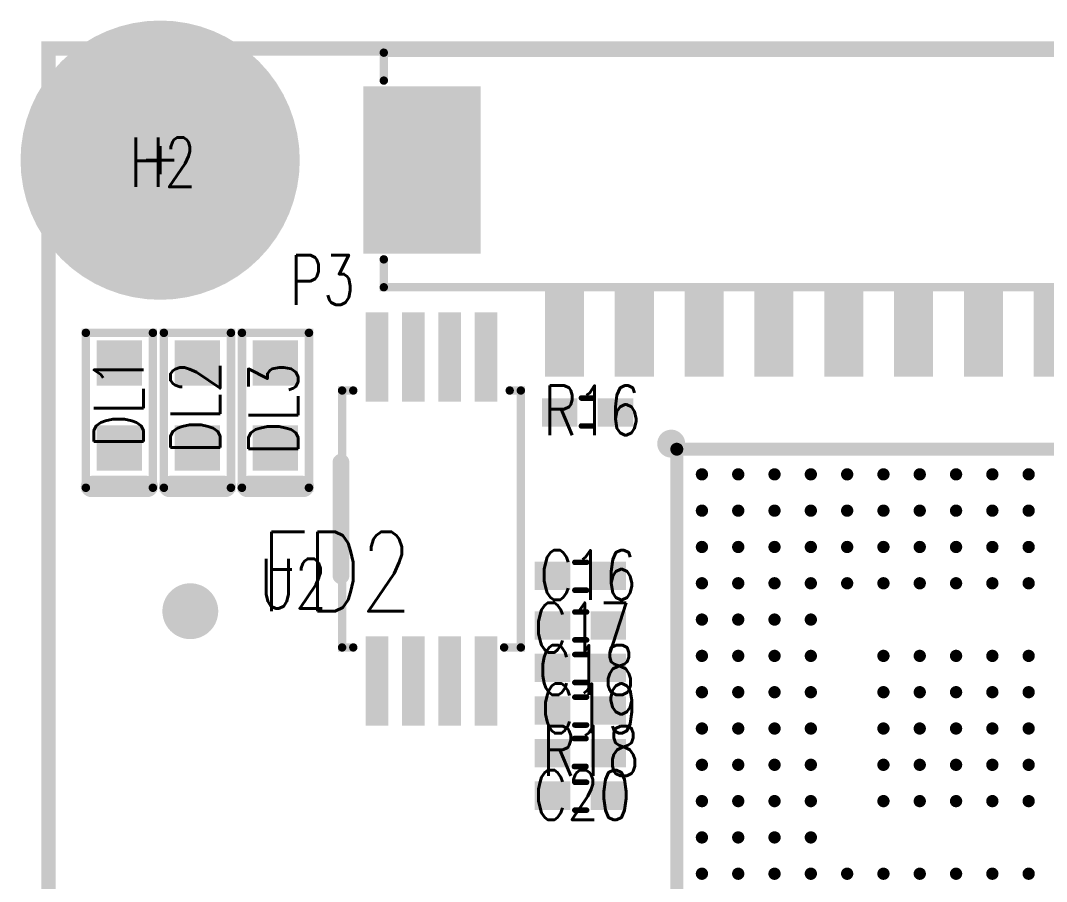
# Model space of a CAD drawing. Extents: x -0.5 to 45.5, y -0.5 to 45.5.
# Drawn here: x -0.5 to 17.87, y 30.09 to 45.5 of the extents above; entities that cross this region are included whole.
import ezdxf

# ---------------------------------------------------------------- set-up
doc = ezdxf.new("R2010")
doc.units = 0
doc.layers.get('0').update_dxf_attribs({"linetype": 'CONTINUOUS'})
for name, color, linetype in [('BOARD_OUTLINE_00', 5, 'CONTINUOUS'), ('DRIL_NPLTE_THRU_01', 3, 'CONTINUOUS'), ('DRIL_NPLTE_THRU_02', 23, 'CONTINUOUS'), ('DRIL_NPLTE_THRU_03', 2, 'CONTINUOUS'), ('DRIL_NPLTE_THRU_04', 4, 'CONTINUOUS'), ('DRIL_NPLTE_THRU_05', 43, 'CONTINUOUS'), ('DRIL_NPLTE_THRU_06', 1, 'CONTINUOUS'), ('DRIL_PLTE_THRU_01', 3, 'CONTINUOUS'), ('DRIL_PLTE_THRU_02', 23, 'CONTINUOUS'), ('DRIL_PLTE_THRU_03', 2, 'CONTINUOUS'), ('DRIL_PLTE_THRU_04', 4, 'CONTINUOUS'), ('DRIL_PLTE_THRU_05', 43, 'CONTINUOUS'), ('DRIL_PLTE_THRU_06', 1, 'CONTINUOUS'), ('DRIL_SYMBOL', 5, 'CONTINUOUS'), ('PADS_BOT', 1, 'CONTINUOUS'), ('PADS_INNER', 3, 'CONTINUOUS'), ('PADS_TOP', 3, 'CONTINUOUS'), ('PART_NAME_01', 6, 'CONTINUOUS'), ('PART_TOP_2DLINE_00', 6, 'CONTINUOUS'), ('PART_TOP_2DLINE_01', 6, 'CONTINUOUS')]:
    doc.layers.add(name, color=color, linetype=linetype)
doc.styles.add('W0$1524', font='simplex', dxfattribs={"width": 0.75})
doc.styles.add('W0$254', font='simplex', dxfattribs={"width": 0.75})

# ---------------------------------------------------------------- blocks, each defined once
blk = doc.blocks.new('SMOOTH_0$254')
at = {"const_width": 0.127}
blk.add_lwpolyline([(-0.0635, 0, 1), (0.0635, 0, 1)], format="xyb", close=True, dxfattribs=at)
blk = doc.blocks.new('BOARD_152')
at = {"layer": 'BOARD_OUTLINE_00', "const_width": 0.254}
blk.add_lwpolyline([(13.5, 37.5), (58.5, 37.5), (58.5, 82.5), (13.5, 82.5)], close=True, dxfattribs=at)
at = {"layer": 'BOARD_OUTLINE_00'}
blk.add_blockref('SMOOTH_0$254', (13.5, 82.5), dxfattribs=at)
blk = doc.blocks.new('SMOOTH_0$1')
at = {"const_width": 0.05}
blk.add_lwpolyline([(-0.025, 0, 1), (0.025, 0, 1)], format="xyb", close=True, dxfattribs=at)
blk = doc.blocks.new('PART_BODY_TOP_22')
at = {"layer": 'PART_TOP_2DLINE_00', "const_width": 0.1}
for points in [[(0.1, 0.26), (-0.11, 0.26)], [(0.1, -0.24), (-0.11, -0.24)]]:
    blk.add_lwpolyline(points, dxfattribs=at)
at = {"layer": 'PART_TOP_2DLINE_00'}
for p in [(-0.11, 0.26), (0.1, 0.26), (-0.11, -0.24), (0.1, -0.24)]:
    blk.add_blockref('SMOOTH_0$1', p, dxfattribs=at)
blk = doc.blocks.new('DRIL_HOLE_0')
blk.add_lwpolyline([(0, 0, 1), (0, 0, 1)], format="xyb", close=True)
blk = doc.blocks.new('PAD_0')
blk.add_lwpolyline([(0, 0, 1), (0, 0, 1)], format="xyb", close=True)
blk = doc.blocks.new('PAD_1')
at = {"const_width": 0.508}
blk.add_lwpolyline([(-0.3175, 0), (0.3175, 0)], dxfattribs=at)
blk = doc.blocks.new('STK_TOP_6')
at = {"layer": 'DRIL_PLTE_THRU_01'}
blk.add_blockref('DRIL_HOLE_0', (0, 0), dxfattribs=at)
at = {"layer": 'DRIL_PLTE_THRU_02'}
blk.add_blockref('DRIL_HOLE_0', (0, 0), dxfattribs=at)
at = {"layer": 'DRIL_PLTE_THRU_03'}
blk.add_blockref('DRIL_HOLE_0', (0, 0), dxfattribs=at)
at = {"layer": 'DRIL_PLTE_THRU_04'}
blk.add_blockref('DRIL_HOLE_0', (0, 0), dxfattribs=at)
at = {"layer": 'DRIL_PLTE_THRU_05'}
blk.add_blockref('DRIL_HOLE_0', (0, 0), dxfattribs=at)
at = {"layer": 'DRIL_PLTE_THRU_06'}
blk.add_blockref('DRIL_HOLE_0', (0, 0), dxfattribs=at)
at = {"layer": 'PADS_BOT'}
blk.add_blockref('PAD_0', (0, 0), dxfattribs=at)
at = {"layer": 'PADS_INNER'}
blk.add_blockref('PAD_0', (0, 0), dxfattribs=at)
at = {"layer": 'PADS_TOP'}
blk.add_blockref('PAD_1', (0, 0), dxfattribs=at)
blk = doc.blocks.new('SYM_TOP_2')
for name, p in [('STK_TOP_6', (-0.5, 0)), ('PART_BODY_TOP_22', (0, 0)), ('STK_TOP_6', (0.5, 0))]:
    blk.add_blockref(name, p)
blk = doc.blocks.new('PART_TOP_7')
blk.add_blockref('SYM_TOP_2', (0, 0))
at = {"layer": 'PART_NAME_01', "style": 'W0$1524', "width": 0.75}
blk.add_text('C16', height=0.889, rotation=180, dxfattribs=at).set_placement((0.7366, 0.4318))
blk = doc.blocks.new('PART_TOP_8')
blk.add_blockref('SYM_TOP_2', (0, 0))
at = {"layer": 'PART_NAME_01', "style": 'W0$1524', "width": 0.75}
blk.add_text('C17', height=0.889, rotation=180, dxfattribs=at).set_placement((0.8382, 0.4826))
blk = doc.blocks.new('PART_TOP_9')
blk.add_blockref('SYM_TOP_2', (0, 0))
at = {"layer": 'PART_NAME_01', "style": 'W0$1524', "width": 0.75}
blk.add_text('C18', height=0.889, rotation=180, dxfattribs=at).set_placement((0.762, 0.4826))
blk = doc.blocks.new('PART_TOP_10')
blk.add_blockref('SYM_TOP_2', (0, 0))
at = {"layer": 'PART_NAME_01', "style": 'W0$1524', "width": 0.75}
blk.add_text('C19', height=0.889, rotation=180, dxfattribs=at).set_placement((0.7112, 0.4064))
blk = doc.blocks.new('PART_TOP_12')
blk.add_blockref('SYM_TOP_2', (0, 0))
at = {"layer": 'PART_NAME_01', "style": 'W0$1524', "width": 0.75}
blk.add_text('C20', height=0.889, rotation=180, dxfattribs=at).set_placement((0.8382, 0.4318))
blk = doc.blocks.new('SMOOTH_0$1524')
at = {"const_width": 0.0762}
blk.add_lwpolyline([(-0.0381, 0, 1), (0.0381, 0, 1)], format="xyb", close=True, dxfattribs=at)
blk = doc.blocks.new('SMOOTH_0$381')
at = {"const_width": 0.1905}
blk.add_lwpolyline([(-0.09525, 0, 1), (0.09525, 0, 1)], format="xyb", close=True, dxfattribs=at)
blk = doc.blocks.new('PART_BODY_TOP_31')
at = {"layer": 'PART_TOP_2DLINE_01'}
for points, const_width in [([(-0.6, -1.4732), (0.6, -1.4732), (0.6, 1.3), (-0.6, 1.3), (-0.6, -1.4732)], 0.1524), ([(-0.5, -1.4498), (0.5, -1.4498)], 0.381)]:
    blk.add_lwpolyline(points, dxfattribs=dict(at, const_width=const_width))
for name, p in [('SMOOTH_0$1524', (-0.6, 1.3)), ('SMOOTH_0$1524', (0.6, 1.3)), ('SMOOTH_0$381', (-0.5, -1.4498)), ('SMOOTH_0$381', (0.5, -1.4498)), ('SMOOTH_0$1524', (-0.6, -1.4732)), ('SMOOTH_0$1524', (-0.6, -1.4732)), ('SMOOTH_0$1524', (0.6, -1.4732))]:
    blk.add_blockref(name, p, dxfattribs=at)
blk = doc.blocks.new('PAD_7')
at = {"const_width": 0.8128}
blk.add_lwpolyline([(-0.4064, 0), (0.4064, 0)], dxfattribs=at)
blk = doc.blocks.new('STK_TOP_16')
at = {"layer": 'DRIL_NPLTE_THRU_01'}
blk.add_blockref('DRIL_HOLE_0', (0, 0), dxfattribs=at)
at = {"layer": 'DRIL_NPLTE_THRU_02'}
blk.add_blockref('DRIL_HOLE_0', (0, 0), dxfattribs=at)
at = {"layer": 'DRIL_NPLTE_THRU_03'}
blk.add_blockref('DRIL_HOLE_0', (0, 0), dxfattribs=at)
at = {"layer": 'DRIL_NPLTE_THRU_04'}
blk.add_blockref('DRIL_HOLE_0', (0, 0), dxfattribs=at)
at = {"layer": 'DRIL_NPLTE_THRU_05'}
blk.add_blockref('DRIL_HOLE_0', (0, 0), dxfattribs=at)
at = {"layer": 'DRIL_NPLTE_THRU_06'}
blk.add_blockref('DRIL_HOLE_0', (0, 0), dxfattribs=at)
at = {"layer": 'PADS_BOT'}
blk.add_blockref('PAD_0', (0, 0), dxfattribs=at)
at = {"layer": 'PADS_INNER'}
blk.add_blockref('PAD_0', (0, 0), dxfattribs=at)
at = {"layer": 'PADS_TOP'}
blk.add_blockref('PAD_7', (0, 0), dxfattribs=at)
blk = doc.blocks.new('SYM_TOP_11')
for name, p in [('PART_BODY_TOP_31', (0, 0)), ('STK_TOP_16', (0, 0.762)), ('STK_TOP_16', (0, -0.762))]:
    blk.add_blockref(name, p)
blk = doc.blocks.new('PART_TOP_96')
blk.add_blockref('SYM_TOP_11', (0, 0))
at = {"layer": 'PART_NAME_01', "style": 'W0$1524', "width": 0.75}
blk.add_text('DL1', height=0.889, rotation=90, dxfattribs=at).set_placement((0.4318, -0.762))
blk = doc.blocks.new('PART_TOP_97')
blk.add_blockref('SYM_TOP_11', (0, 0))
at = {"layer": 'PART_NAME_01', "style": 'W0$1524', "width": 0.75}
blk.add_text('DL2', height=0.889, rotation=90, dxfattribs=at).set_placement((0.4064, -0.8636))
blk = doc.blocks.new('PART_TOP_98')
blk.add_blockref('SYM_TOP_11', (0, 0))
at = {"layer": 'PART_NAME_01', "style": 'W0$1524', "width": 0.75}
blk.add_text('DL3', height=0.889, rotation=90, dxfattribs=at).set_placement((0.4064, -0.889))
blk = doc.blocks.new('DRIL_SYMBOL_2$6')
at = {"layer": 'DRIL_SYMBOL', "const_width": 0.0508}
for points in [[(0, -0.254), (0, 0.254)], [(-0.254, 0), (0.254, 0)]]:
    blk.add_lwpolyline(points, dxfattribs=at)
blk = doc.blocks.new('DRIL_HOLE_2$6')
at = {"const_width": 1.3}
blk.add_lwpolyline([(-0.65, 0, 1), (0.65, 0, 1)], format="xyb", close=True, dxfattribs=at)
blk.add_blockref('DRIL_SYMBOL_2$6', (0, 0))
blk = doc.blocks.new('PAD_8')
at = {"const_width": 2.5}
blk.add_lwpolyline([(0, -1.25, 1), (0, 1.25, 1)], format="xyb", close=True, dxfattribs=at)
blk = doc.blocks.new('STK_TOP_20')
at = {"layer": 'DRIL_PLTE_THRU_01'}
blk.add_blockref('DRIL_HOLE_2$6', (0, 0), dxfattribs=at)
at = {"layer": 'DRIL_PLTE_THRU_02'}
blk.add_blockref('DRIL_HOLE_2$6', (0, 0), dxfattribs=at)
at = {"layer": 'DRIL_PLTE_THRU_03'}
blk.add_blockref('DRIL_HOLE_2$6', (0, 0), dxfattribs=at)
at = {"layer": 'DRIL_PLTE_THRU_04'}
blk.add_blockref('DRIL_HOLE_2$6', (0, 0), dxfattribs=at)
at = {"layer": 'DRIL_PLTE_THRU_05'}
blk.add_blockref('DRIL_HOLE_2$6', (0, 0), dxfattribs=at)
at = {"layer": 'DRIL_PLTE_THRU_06'}
blk.add_blockref('DRIL_HOLE_2$6', (0, 0), dxfattribs=at)
at = {"layer": 'PADS_BOT'}
blk.add_blockref('PAD_8', (0, 0), dxfattribs=at)
at = {"layer": 'PADS_INNER'}
blk.add_blockref('PAD_8', (0, 0), dxfattribs=at)
at = {"layer": 'PADS_TOP'}
blk.add_blockref('PAD_8', (0, 0), dxfattribs=at)
blk = doc.blocks.new('SYM_TOP_13')
blk.add_blockref('STK_TOP_20', (0, 0))
blk = doc.blocks.new('PART_TOP_117')
blk.add_blockref('SYM_TOP_13', (0, 0))
at = {"layer": 'PART_NAME_01', "style": 'W0$1524', "width": 0.75}
blk.add_text('H2', height=0.889, dxfattribs=at).set_placement((-0.5522, -0.4804))
blk = doc.blocks.new('SMOOTH_0$15')
at = {"const_width": 0.075}
blk.add_lwpolyline([(-0.0375, 0, 1), (0.0375, 0, 1)], format="xyb", close=True, dxfattribs=at)
blk = doc.blocks.new('PART_BODY_TOP_41')
at = {"layer": 'PART_TOP_2DLINE_01', "const_width": 0.254}
blk.add_lwpolyline([(-5.18072, 2.57, 1), (-5.45928, 2.57, 1)], format="xyb", close=True, dxfattribs=at)
at = {"layer": 'PART_TOP_2DLINE_01', "const_width": 0.15}
for points in [[(-7.61, 1.6), (-7.61, 2.1), (7.61, 2.1), (7.61, 1.6)], [(-7.61, -1.6), (-7.61, -2.1), (7.61, -2.1), (7.61, -1.6)]]:
    blk.add_lwpolyline(points, dxfattribs=at)
at = {"layer": 'PART_TOP_2DLINE_01'}
for p in [(-7.61, 2.1), (7.61, 2.1), (-7.61, 1.6), (7.61, 1.6), (-7.61, -1.6), (7.61, -1.6), (-7.61, -2.1), (7.61, -2.1)]:
    blk.add_blockref('SMOOTH_0$15', p, dxfattribs=at)
blk = doc.blocks.new('PAD_9')
at = {"const_width": 0.7}
blk.add_lwpolyline([(-0.8, 0), (0.8, 0)], dxfattribs=at)
blk = doc.blocks.new('STK_TOP_21')
at = {"layer": 'DRIL_NPLTE_THRU_01'}
blk.add_blockref('DRIL_HOLE_0', (0, 0), dxfattribs=at)
at = {"layer": 'DRIL_NPLTE_THRU_02'}
blk.add_blockref('DRIL_HOLE_0', (0, 0), dxfattribs=at)
at = {"layer": 'DRIL_NPLTE_THRU_03'}
blk.add_blockref('DRIL_HOLE_0', (0, 0), dxfattribs=at)
at = {"layer": 'DRIL_NPLTE_THRU_04'}
blk.add_blockref('DRIL_HOLE_0', (0, 0), dxfattribs=at)
at = {"layer": 'DRIL_NPLTE_THRU_05'}
blk.add_blockref('DRIL_HOLE_0', (0, 0), dxfattribs=at)
at = {"layer": 'DRIL_NPLTE_THRU_06'}
blk.add_blockref('DRIL_HOLE_0', (0, 0), dxfattribs=at)
at = {"layer": 'PADS_BOT'}
blk.add_blockref('PAD_0', (0, 0), dxfattribs=at)
at = {"layer": 'PADS_INNER'}
blk.add_blockref('PAD_0', (0, 0), dxfattribs=at)
at = {"layer": 'PADS_TOP', "rotation": 90}
blk.add_blockref('PAD_9', (0, 0), dxfattribs=at)
blk = doc.blocks.new('PAD_10')
at = {"const_width": 2.1}
blk.add_lwpolyline([(-1.5, 0), (1.5, 0)], dxfattribs=at)
blk = doc.blocks.new('STK_TOP_22')
at = {"layer": 'DRIL_NPLTE_THRU_01'}
blk.add_blockref('DRIL_HOLE_0', (0, 0), dxfattribs=at)
at = {"layer": 'DRIL_NPLTE_THRU_02'}
blk.add_blockref('DRIL_HOLE_0', (0, 0), dxfattribs=at)
at = {"layer": 'DRIL_NPLTE_THRU_03'}
blk.add_blockref('DRIL_HOLE_0', (0, 0), dxfattribs=at)
at = {"layer": 'DRIL_NPLTE_THRU_04'}
blk.add_blockref('DRIL_HOLE_0', (0, 0), dxfattribs=at)
at = {"layer": 'DRIL_NPLTE_THRU_05'}
blk.add_blockref('DRIL_HOLE_0', (0, 0), dxfattribs=at)
at = {"layer": 'DRIL_NPLTE_THRU_06'}
blk.add_blockref('DRIL_HOLE_0', (0, 0), dxfattribs=at)
at = {"layer": 'PADS_BOT'}
blk.add_blockref('PAD_0', (0, 0), dxfattribs=at)
at = {"layer": 'PADS_INNER'}
blk.add_blockref('PAD_0', (0, 0), dxfattribs=at)
at = {"layer": 'PADS_TOP', "rotation": 90}
blk.add_blockref('PAD_10', (0, 0), dxfattribs=at)
blk = doc.blocks.new('SYM_TOP_21')
for name, p in [('STK_TOP_21', (-4.375, 2.9)), ('STK_TOP_21', (-3.125, 2.9)), ('STK_TOP_21', (-1.875, 2.9)), ('STK_TOP_21', (-0.625, 2.9)), ('STK_TOP_21', (0.625, 2.9)), ('STK_TOP_21', (1.875, 2.9)), ('STK_TOP_21', (3.125, 2.9)), ('STK_TOP_21', (4.375, 2.9)), ('PART_BODY_TOP_41', (0, 0)), ('STK_TOP_22', (-6.925, 0)), ('STK_TOP_22', (6.925, 0))]:
    blk.add_blockref(name, p)
blk = doc.blocks.new('PART_TOP_136')
blk.add_blockref('SYM_TOP_21', (0, 0))
at = {"layer": 'PART_NAME_01', "style": 'W0$1524', "width": 0.75}
blk.add_text('P3', height=0.889, rotation=180, dxfattribs=at).set_placement((9.2964, 2.413))
blk = doc.blocks.new('PART_TOP_153')
blk.add_blockref('SYM_TOP_2', (0, 0))
at = {"layer": 'PART_NAME_01', "style": 'W0$1524', "width": 0.75}
blk.add_text('R16', height=0.889, dxfattribs=at).set_placement((-0.7874, -0.4064))
blk = doc.blocks.new('PART_TOP_155')
blk.add_blockref('SYM_TOP_2', (0, 0))
at = {"layer": 'PART_NAME_01', "style": 'W0$1524', "width": 0.75}
blk.add_text('R18', height=0.889, dxfattribs=at).set_placement((-0.6858, -0.4064))
blk = doc.blocks.new('SMOOTH_0$231902')
at = {"const_width": 0.116}
blk.add_lwpolyline([(-0.058, 0, 1), (0.058, 0, 1)], format="xyb", close=True, dxfattribs=at)
blk = doc.blocks.new('PART_BODY_TOP_45')
at = {"layer": 'PART_TOP_2DLINE_01', "const_width": 0.232}
blk.add_lwpolyline([(-5, 4.5), (-4.5, 5), (5, 5), (5, -5), (-5, -5)], close=True, dxfattribs=at)
at = {"layer": 'PART_TOP_2DLINE_01'}
for p in [(-4.5, 5), (5, 5), (-5, 4.5), (-5, -5), (5, -5)]:
    blk.add_blockref('SMOOTH_0$231902', p, dxfattribs=at)
blk = doc.blocks.new('PAD_15')
at = {"const_width": 0.11}
blk.add_lwpolyline([(0, -0.055, 1), (0, 0.055, 1)], format="xyb", close=True, dxfattribs=at)
blk = doc.blocks.new('STK_TOP_32')
at = {"layer": 'DRIL_NPLTE_THRU_01'}
blk.add_blockref('DRIL_HOLE_0', (0, 0), dxfattribs=at)
at = {"layer": 'DRIL_NPLTE_THRU_02'}
blk.add_blockref('DRIL_HOLE_0', (0, 0), dxfattribs=at)
at = {"layer": 'DRIL_NPLTE_THRU_03'}
blk.add_blockref('DRIL_HOLE_0', (0, 0), dxfattribs=at)
at = {"layer": 'DRIL_NPLTE_THRU_04'}
blk.add_blockref('DRIL_HOLE_0', (0, 0), dxfattribs=at)
at = {"layer": 'DRIL_NPLTE_THRU_05'}
blk.add_blockref('DRIL_HOLE_0', (0, 0), dxfattribs=at)
at = {"layer": 'DRIL_NPLTE_THRU_06'}
blk.add_blockref('DRIL_HOLE_0', (0, 0), dxfattribs=at)
at = {"layer": 'PADS_BOT'}
blk.add_blockref('PAD_0', (0, 0), dxfattribs=at)
at = {"layer": 'PADS_INNER'}
blk.add_blockref('PAD_0', (0, 0), dxfattribs=at)
at = {"layer": 'PADS_TOP'}
blk.add_blockref('PAD_15', (0, 0), dxfattribs=at)
blk = doc.blocks.new('PAD_16')
at = {"const_width": 0.25}
blk.add_lwpolyline([(0, -0.125, 1), (0, 0.125, 1)], format="xyb", close=True, dxfattribs=at)
blk = doc.blocks.new('STK_TOP_33')
at = {"layer": 'DRIL_NPLTE_THRU_01'}
blk.add_blockref('DRIL_HOLE_0', (0, 0), dxfattribs=at)
at = {"layer": 'DRIL_NPLTE_THRU_02'}
blk.add_blockref('DRIL_HOLE_0', (0, 0), dxfattribs=at)
at = {"layer": 'DRIL_NPLTE_THRU_03'}
blk.add_blockref('DRIL_HOLE_0', (0, 0), dxfattribs=at)
at = {"layer": 'DRIL_NPLTE_THRU_04'}
blk.add_blockref('DRIL_HOLE_0', (0, 0), dxfattribs=at)
at = {"layer": 'DRIL_NPLTE_THRU_05'}
blk.add_blockref('DRIL_HOLE_0', (0, 0), dxfattribs=at)
at = {"layer": 'DRIL_NPLTE_THRU_06'}
blk.add_blockref('DRIL_HOLE_0', (0, 0), dxfattribs=at)
at = {"layer": 'PADS_BOT'}
blk.add_blockref('PAD_0', (0, 0), dxfattribs=at)
at = {"layer": 'PADS_INNER'}
blk.add_blockref('PAD_0', (0, 0), dxfattribs=at)
at = {"layer": 'PADS_TOP'}
blk.add_blockref('PAD_16', (0, 0), dxfattribs=at)
blk = doc.blocks.new('SYM_TOP_25')
for name, p in [('STK_TOP_33', (5.1, 5.1)), ('PART_BODY_TOP_45', (0, 0)), ('STK_TOP_32', (-4.55, 4.55)), ('STK_TOP_32', (-3.9, 4.55)), ('STK_TOP_32', (-3.25, 4.55)), ('STK_TOP_32', (-2.6, 4.55)), ('STK_TOP_32', (-1.95, 4.55)), ('STK_TOP_32', (-1.3, 4.55)), ('STK_TOP_32', (-0.65, 4.55)), ('STK_TOP_32', (0, 4.55)), ('STK_TOP_32', (0.65, 4.55)), ('STK_TOP_32', (1.3, 4.55)), ('STK_TOP_32', (1.95, 4.55)), ('STK_TOP_32', (2.6, 4.55)), ('STK_TOP_32', (3.25, 4.55)), ('STK_TOP_32', (3.9, 4.55)), ('STK_TOP_32', (4.55, 4.55)), ('STK_TOP_32', (-4.55, 3.9)), ('STK_TOP_32', (-3.9, 3.9)), ('STK_TOP_32', (-3.25, 3.9)), ('STK_TOP_32', (-2.6, 3.9)), ('STK_TOP_32', (-1.95, 3.9)), ('STK_TOP_32', (-1.3, 3.9)), ('STK_TOP_32', (-0.65, 3.9)), ('STK_TOP_32', (0, 3.9)), ('STK_TOP_32', (0.65, 3.9)), ('STK_TOP_32', (1.3, 3.9)), ('STK_TOP_32', (1.95, 3.9)), ('STK_TOP_32', (2.6, 3.9)), ('STK_TOP_32', (3.25, 3.9)), ('STK_TOP_32', (3.9, 3.9)), ('STK_TOP_32', (4.55, 3.9)), ('STK_TOP_32', (-4.55, 3.25)), ('STK_TOP_32', (-3.9, 3.25)), ('STK_TOP_32', (-3.25, 3.25)), ('STK_TOP_32', (-2.6, 3.25)), ('STK_TOP_32', (-1.95, 3.25)), ('STK_TOP_32', (-1.3, 3.25)), ('STK_TOP_32', (-0.65, 3.25)), ('STK_TOP_32', (0, 3.25)), ('STK_TOP_32', (0.65, 3.25)), ('STK_TOP_32', (1.3, 3.25)), ('STK_TOP_32', (1.95, 3.25)), ('STK_TOP_32', (2.6, 3.25)), ('STK_TOP_32', (3.25, 3.25)), ('STK_TOP_32', (3.9, 3.25)), ('STK_TOP_32', (4.55, 3.25)), ('STK_TOP_32', (-4.55, 2.6)), ('STK_TOP_32', (-3.9, 2.6)), ('STK_TOP_32', (-3.25, 2.6)), ('STK_TOP_32', (-2.6, 2.6)), ('STK_TOP_32', (-1.95, 2.6)), ('STK_TOP_32', (-1.3, 2.6)), ('STK_TOP_32', (-0.65, 2.6)), ('STK_TOP_32', (0, 2.6)), ('STK_TOP_32', (0.65, 2.6)), ('STK_TOP_32', (1.3, 2.6)), ('STK_TOP_32', (1.95, 2.6)), ('STK_TOP_32', (2.6, 2.6)), ('STK_TOP_32', (3.25, 2.6)), ('STK_TOP_32', (3.9, 2.6)), ('STK_TOP_32', (4.55, 2.6)), ('STK_TOP_32', (-4.55, 1.95)), ('STK_TOP_32', (-3.9, 1.95)), ('STK_TOP_32', (-3.25, 1.95)), ('STK_TOP_32', (-2.6, 1.95)), ('STK_TOP_32', (2.6, 1.95)), ('STK_TOP_32', (3.25, 1.95)), ('STK_TOP_32', (3.9, 1.95)), ('STK_TOP_32', (4.55, 1.95)), ('STK_TOP_32', (-4.55, 1.3)), ('STK_TOP_32', (-3.9, 1.3)), ('STK_TOP_32', (-3.25, 1.3)), ('STK_TOP_32', (-2.6, 1.3)), ('STK_TOP_32', (-1.3, 1.3)), ('STK_TOP_32', (-0.65, 1.3)), ('STK_TOP_32', (0, 1.3)), ('STK_TOP_32', (0.65, 1.3)), ('STK_TOP_32', (1.3, 1.3)), ('STK_TOP_32', (2.6, 1.3)), ('STK_TOP_32', (3.25, 1.3)), ('STK_TOP_32', (3.9, 1.3)), ('STK_TOP_32', (4.55, 1.3)), ('STK_TOP_32', (-4.55, 0.65)), ('STK_TOP_32', (-3.9, 0.65)), ('STK_TOP_32', (-3.25, 0.65)), ('STK_TOP_32', (-2.6, 0.65)), ('STK_TOP_32', (-1.3, 0.65)), ('STK_TOP_32', (-0.65, 0.65)), ('STK_TOP_32', (0, 0.65)), ('STK_TOP_32', (0.65, 0.65)), ('STK_TOP_32', (1.3, 0.65)), ('STK_TOP_32', (2.6, 0.65)), ('STK_TOP_32', (3.25, 0.65)), ('STK_TOP_32', (3.9, 0.65)), ('STK_TOP_32', (4.55, 0.65)), ('STK_TOP_32', (-4.55, 0)), ('STK_TOP_32', (-3.9, 0)), ('STK_TOP_32', (-3.25, 0)), ('STK_TOP_32', (-2.6, 0)), ('STK_TOP_32', (-1.3, 0)), ('STK_TOP_32', (-0.65, 0)), ('STK_TOP_32', (0, 0)), ('STK_TOP_32', (0.65, 0)), ('STK_TOP_32', (1.3, 0)), ('STK_TOP_32', (2.6, 0)), ('STK_TOP_32', (3.25, 0)), ('STK_TOP_32', (3.9, 0)), ('STK_TOP_32', (4.55, 0)), ('STK_TOP_32', (-4.55, -0.65)), ('STK_TOP_32', (-3.9, -0.65)), ('STK_TOP_32', (-3.25, -0.65)), ('STK_TOP_32', (-2.6, -0.65)), ('STK_TOP_32', (-1.3, -0.65)), ('STK_TOP_32', (-0.65, -0.65)), ('STK_TOP_32', (0, -0.65)), ('STK_TOP_32', (0.65, -0.65)), ('STK_TOP_32', (1.3, -0.65)), ('STK_TOP_32', (2.6, -0.65)), ('STK_TOP_32', (3.25, -0.65)), ('STK_TOP_32', (3.9, -0.65)), ('STK_TOP_32', (4.55, -0.65)), ('STK_TOP_32', (-4.55, -1.3)), ('STK_TOP_32', (-3.9, -1.3)), ('STK_TOP_32', (-3.25, -1.3)), ('STK_TOP_32', (-2.6, -1.3)), ('STK_TOP_32', (-1.3, -1.3)), ('STK_TOP_32', (-0.65, -1.3)), ('STK_TOP_32', (0, -1.3)), ('STK_TOP_32', (0.65, -1.3)), ('STK_TOP_32', (1.3, -1.3)), ('STK_TOP_32', (2.6, -1.3)), ('STK_TOP_32', (3.25, -1.3)), ('STK_TOP_32', (3.9, -1.3)), ('STK_TOP_32', (4.55, -1.3)), ('STK_TOP_32', (-4.55, -1.95)), ('STK_TOP_32', (-3.9, -1.95)), ('STK_TOP_32', (-3.25, -1.95)), ('STK_TOP_32', (-2.6, -1.95)), ('STK_TOP_32', (2.6, -1.95)), ('STK_TOP_32', (3.25, -1.95)), ('STK_TOP_32', (3.9, -1.95)), ('STK_TOP_32', (4.55, -1.95)), ('STK_TOP_32', (-4.55, -2.6)), ('STK_TOP_32', (-3.9, -2.6)), ('STK_TOP_32', (-3.25, -2.6)), ('STK_TOP_32', (-2.6, -2.6)), ('STK_TOP_32', (-1.95, -2.6)), ('STK_TOP_32', (-1.3, -2.6)), ('STK_TOP_32', (-0.65, -2.6)), ('STK_TOP_32', (0, -2.6)), ('STK_TOP_32', (0.65, -2.6)), ('STK_TOP_32', (1.3, -2.6)), ('STK_TOP_32', (1.95, -2.6)), ('STK_TOP_32', (2.6, -2.6)), ('STK_TOP_32', (3.25, -2.6)), ('STK_TOP_32', (3.9, -2.6)), ('STK_TOP_32', (4.55, -2.6)), ('STK_TOP_32', (-4.55, -3.25)), ('STK_TOP_32', (-3.9, -3.25)), ('STK_TOP_32', (-3.25, -3.25)), ('STK_TOP_32', (-2.6, -3.25)), ('STK_TOP_32', (-1.95, -3.25)), ('STK_TOP_32', (-1.3, -3.25)), ('STK_TOP_32', (-0.65, -3.25)), ('STK_TOP_32', (0, -3.25)), ('STK_TOP_32', (0.65, -3.25)), ('STK_TOP_32', (1.3, -3.25)), ('STK_TOP_32', (1.95, -3.25)), ('STK_TOP_32', (2.6, -3.25)), ('STK_TOP_32', (3.25, -3.25)), ('STK_TOP_32', (3.9, -3.25)), ('STK_TOP_32', (4.55, -3.25)), ('STK_TOP_32', (-4.55, -3.9)), ('STK_TOP_32', (-3.9, -3.9)), ('STK_TOP_32', (-3.25, -3.9)), ('STK_TOP_32', (-2.6, -3.9)), ('STK_TOP_32', (-1.95, -3.9)), ('STK_TOP_32', (-1.3, -3.9)), ('STK_TOP_32', (-0.65, -3.9)), ('STK_TOP_32', (0, -3.9)), ('STK_TOP_32', (0.65, -3.9)), ('STK_TOP_32', (1.3, -3.9)), ('STK_TOP_32', (1.95, -3.9)), ('STK_TOP_32', (2.6, -3.9)), ('STK_TOP_32', (3.25, -3.9)), ('STK_TOP_32', (3.9, -3.9)), ('STK_TOP_32', (4.55, -3.9)), ('STK_TOP_32', (-4.55, -4.55)), ('STK_TOP_32', (-3.9, -4.55)), ('STK_TOP_32', (-3.25, -4.55)), ('STK_TOP_32', (-2.6, -4.55)), ('STK_TOP_32', (-1.95, -4.55)), ('STK_TOP_32', (-1.3, -4.55)), ('STK_TOP_32', (-0.65, -4.55)), ('STK_TOP_32', (0, -4.55)), ('STK_TOP_32', (0.65, -4.55)), ('STK_TOP_32', (1.3, -4.55)), ('STK_TOP_32', (1.95, -4.55)), ('STK_TOP_32', (2.6, -4.55)), ('STK_TOP_32', (3.25, -4.55)), ('STK_TOP_32', (3.9, -4.55)), ('STK_TOP_32', (4.55, -4.55)), ('STK_TOP_33', (-5.1, -5.1))]:
    blk.add_blockref(name, p)
blk = doc.blocks.new('PART_TOP_246')
blk.add_blockref('SYM_TOP_25', (0, 0))
at = {"layer": 'PART_NAME_01', "style": 'W0$1524', "width": 0.75}
blk.add_text('U1', height=0.889, rotation=270, dxfattribs=at).set_placement((-6.333, 0.172))
blk = doc.blocks.new('SMOOTH_0$3')
at = {"const_width": 0.15}
blk.add_lwpolyline([(-0.075, 0, 1), (0.075, 0, 1)], format="xyb", close=True, dxfattribs=at)
blk = doc.blocks.new('PART_BODY_TOP_47')
at = {"layer": 'PART_TOP_2DLINE_01'}
for points, const_width in [([(-1.4, 2.3), (-1.6, 2.3), (-1.6, -2.3), (-1.4, -2.3)], 0.15), ([(1.3, -2.3), (1.6, -2.3), (1.6, 2.3), (1.4, 2.3)], 0.15), ([(-1.621, 1.016), (-1.621, -1.016)], 0.3)]:
    blk.add_lwpolyline(points, dxfattribs=dict(at, const_width=const_width))
for name, p in [('SMOOTH_0$15', (-1.6, 2.3)), ('SMOOTH_0$15', (-1.4, 2.3)), ('SMOOTH_0$15', (1.4, 2.3)), ('SMOOTH_0$15', (1.6, 2.3)), ('SMOOTH_0$3', (-1.621, 1.016)), ('SMOOTH_0$3', (-1.621, -1.016)), ('SMOOTH_0$15', (-1.6, -2.3)), ('SMOOTH_0$15', (-1.4, -2.3)), ('SMOOTH_0$15', (1.3, -2.3)), ('SMOOTH_0$15', (1.6, -2.3))]:
    blk.add_blockref(name, p, dxfattribs=at)
blk = doc.blocks.new('PAD_18')
at = {"const_width": 0.4064}
blk.add_lwpolyline([(-0.8001, 0), (0.8001, 0)], dxfattribs=at)
blk = doc.blocks.new('STK_TOP_35')
at = {"layer": 'DRIL_NPLTE_THRU_01'}
blk.add_blockref('DRIL_HOLE_0', (0, 0), dxfattribs=at)
at = {"layer": 'DRIL_NPLTE_THRU_02'}
blk.add_blockref('DRIL_HOLE_0', (0, 0), dxfattribs=at)
at = {"layer": 'DRIL_NPLTE_THRU_03'}
blk.add_blockref('DRIL_HOLE_0', (0, 0), dxfattribs=at)
at = {"layer": 'DRIL_NPLTE_THRU_04'}
blk.add_blockref('DRIL_HOLE_0', (0, 0), dxfattribs=at)
at = {"layer": 'DRIL_NPLTE_THRU_05'}
blk.add_blockref('DRIL_HOLE_0', (0, 0), dxfattribs=at)
at = {"layer": 'DRIL_NPLTE_THRU_06'}
blk.add_blockref('DRIL_HOLE_0', (0, 0), dxfattribs=at)
at = {"layer": 'PADS_BOT'}
blk.add_blockref('PAD_0', (0, 0), dxfattribs=at)
at = {"layer": 'PADS_INNER'}
blk.add_blockref('PAD_0', (0, 0), dxfattribs=at)
at = {"layer": 'PADS_TOP', "rotation": 90}
blk.add_blockref('PAD_18', (0, 0), dxfattribs=at)
blk = doc.blocks.new('SYM_TOP_27')
for name, p in [('STK_TOP_35', (-0.975, 2.9)), ('STK_TOP_35', (-0.325, 2.9)), ('STK_TOP_35', (0.325, 2.9)), ('STK_TOP_35', (0.975, 2.9)), ('PART_BODY_TOP_47', (0, 0)), ('STK_TOP_35', (-0.975, -2.9)), ('STK_TOP_35', (-0.325, -2.9)), ('STK_TOP_35', (0.325, -2.9)), ('STK_TOP_35', (0.975, -2.9))]:
    blk.add_blockref(name, p)
blk = doc.blocks.new('PART_TOP_248')
blk.add_blockref('SYM_TOP_27', (0, 0))
at = {"layer": 'PART_NAME_01', "style": 'W0$1524', "width": 0.75}
blk.add_text('U2', height=0.889, dxfattribs=at).set_placement((-3.0734, -1.6002))
blk = doc.blocks.new('PAD_32')
at = {"const_width": 0.5}
blk.add_lwpolyline([(0, -0.25, 1), (0, 0.25, 1)], format="xyb", close=True, dxfattribs=at)
blk = doc.blocks.new('STK_TOP_84')
at = {"layer": 'DRIL_NPLTE_THRU_01'}
blk.add_blockref('DRIL_HOLE_0', (0, 0), dxfattribs=at)
at = {"layer": 'DRIL_NPLTE_THRU_02'}
blk.add_blockref('DRIL_HOLE_0', (0, 0), dxfattribs=at)
at = {"layer": 'DRIL_NPLTE_THRU_03'}
blk.add_blockref('DRIL_HOLE_0', (0, 0), dxfattribs=at)
at = {"layer": 'DRIL_NPLTE_THRU_04'}
blk.add_blockref('DRIL_HOLE_0', (0, 0), dxfattribs=at)
at = {"layer": 'DRIL_NPLTE_THRU_05'}
blk.add_blockref('DRIL_HOLE_0', (0, 0), dxfattribs=at)
at = {"layer": 'DRIL_NPLTE_THRU_06'}
blk.add_blockref('DRIL_HOLE_0', (0, 0), dxfattribs=at)
at = {"layer": 'PADS_BOT'}
blk.add_blockref('PAD_0', (0, 0), dxfattribs=at)
at = {"layer": 'PADS_INNER'}
blk.add_blockref('PAD_0', (0, 0), dxfattribs=at)
at = {"layer": 'PADS_TOP'}
blk.add_blockref('PAD_32', (0, 0), dxfattribs=at)
blk = doc.blocks.new('SYM_TOP_43')
blk.add_blockref('STK_TOP_84', (0, 0))
blk = doc.blocks.new('PART_TOP_269')
blk.add_blockref('SYM_TOP_43', (0, 0))
at = {"layer": 'PART_NAME_01', "style": 'W0$254', "width": 0.75}
blk.add_text('FD2', height=1.4224, dxfattribs=at).set_placement((1.27, 0))

msp = doc.modelspace()

# ---------------------------------------------------------------- block references
for name, p in [('PART_TOP_117', (2, 43)), ('BOARD_152', (-13.5, -37.5)), ('PART_TOP_248', (6.858, 36.576)), ('PART_TOP_96', (1.27, 38.608)), ('PART_TOP_97', (2.667, 38.608)), ('PART_TOP_98', (4.064, 38.608)), ('PART_TOP_153', (9.652, 38.481)), ('PART_TOP_269', (2.54, 34.925)), ('PART_TOP_155', (9.525, 32.385))]:
    msp.add_blockref(name, p)
for name, p, rotation in [('PART_TOP_136', (13.6144, 42.8244), 180), ('PART_TOP_246', (16.25, 32.825), 90), ('PART_TOP_7', (9.525, 35.56), 180), ('PART_TOP_8', (9.525, 34.671), 180), ('PART_TOP_9', (9.525, 33.909), 180), ('PART_TOP_10', (9.525, 33.147), 180), ('PART_TOP_12', (9.525, 31.623), 180)]:
    msp.add_blockref(name, p, dxfattribs=dict(rotation=rotation))

doc.saveas('drawing.dxf')
